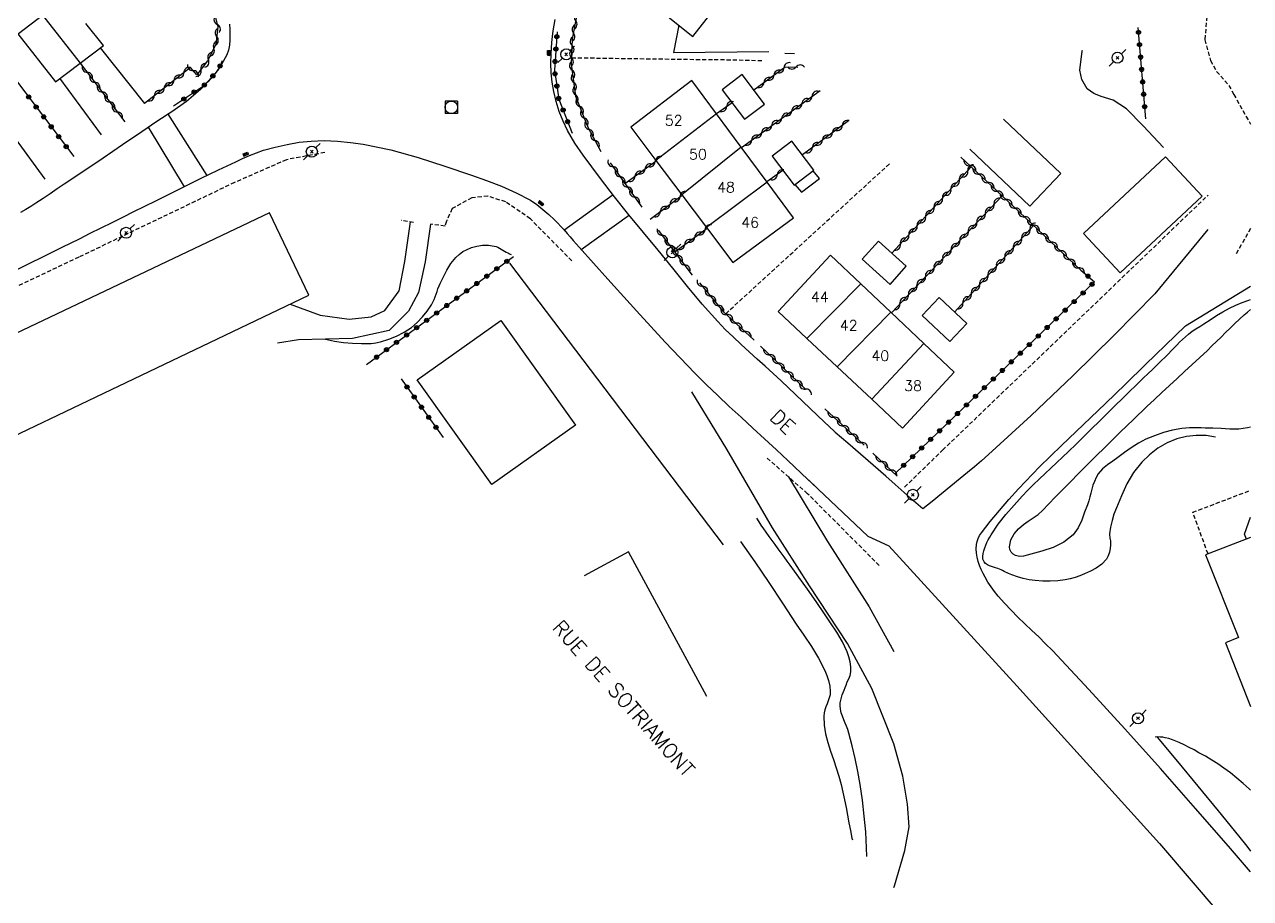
# Model space of a CAD drawing. Header units: millimetres. Extents: x 146000 to 147001, y 143000 to 144000.
# Drawn here: x 146852.2 to 147000, y 143562.7 to 143668.2 of the extents above; entities that cross this region are included whole.
import ezdxf
from ezdxf.enums import TextEntityAlignment as Align

# ---------------------------------------------------------------- set-up
doc = ezdxf.new("R2010")
doc.units = ezdxf.units.MM
doc.linetypes.add('DASHED', pattern=[0.75, 0.5, -0.25])
doc.layers.get('0').update_dxf_attribs({"linetype": 'CONTINUOUS'})
for name, color, linetype in [('W0008', 7, 'CONTINUOUS'), ('W0014', 7, 'CONTINUOUS'), ('W0017', 7, 'CONTINUOUS'), ('W0020', 2, 'CONTINUOUS'), ('W0101', 7, 'CONTINUOUS'), ('W0104', 1, 'CONTINUOUS'), ('W0112', 1, 'DASHED'), ('W0211', 2, 'CONTINUOUS'), ('W0214', 2, 'CONTINUOUS'), ('W0300', 7, 'CONTINUOUS'), ('W0310', 3, 'CONTINUOUS'), ('W0323', 7, 'CONTINUOUS'), ('W0401', 7, 'CONTINUOUS'), ('W0420', 7, 'CONTINUOUS'), ('W0473', 7, 'CONTINUOUS'), ('W0989', 7, 'CONTINUOUS'), ('W0991', 7, 'CONTINUOUS'), ('W1102', 7, 'CONTINUOUS')]:
    doc.layers.add(name, color=color, linetype=linetype)
doc.styles.get("Standard").update_dxf_attribs({"font": 'romans.shx', "width": 0.85})

# ---------------------------------------------------------------- blocks, each defined once
blk = doc.blocks.new('T473')
for p, q in [((-0.166667, 0.166667), (0.166667, -0.166667)), ((-0.166667, -0.166667), (0.166667, 0.166667)), ((0.500001, 0.500001), (1.000002, 1.000002)), ((-1.000002, -1.000002), (-0.500001, -0.500001))]:
    blk.add_line(p, q)
blk.add_ellipse((0, 0), major_axis=(0.471405, 0.471405), ratio=1, start_param=5.4977871438, end_param=11.780972451)
blk = doc.blocks.new('T420')
for p, q in [((0.75, 0.75), (-0.75, 0.75)), ((-0.75, 0.75), (-0.75, -0.75)), ((0.75, 0.75), (0.75, -0.75)), ((0.75, -0.75), (-0.75, -0.75))]:
    blk.add_line(p, q)
blk.add_ellipse((0, 0), major_axis=(-0.53, 0.53), ratio=1, start_param=3.926991, end_param=10.210176)
blk = doc.blocks.new('T401')
for p, q in [((-0.3, 0.3), (0, 0.3)), ((-0.3, -0.25), (-0.3, 0.3)), ((-0.3, 0.15), (0, 0.15)), ((-0.3, 0), (0, 0)), ((0, 0.3), (0, -0.25)), ((-0.3, -0.15), (0, -0.15)), ((-0.3, -0.25), (-0.3, -0.3)), ((-0.3, -0.3), (0, -0.3)), ((0, -0.3), (0, -0.25))]:
    blk.add_line(p, q)
blk = doc.blocks.new('t323o')
at = {"color": 0, "linetype": 'Continuous'}
for radius in [0.25, 0.15]:
    blk.add_circle((0, 0), radius, dxfattribs=at)
blk = doc.blocks.new('t310o')
at = {"color": 0, "linetype": 'Continuous'}
for centre, start, end in [((-0.5, 0.38), 216.8699, 323.1304), ((0.5, -0.37), 36.8699, 143.1303)]:
    blk.add_arc(centre, 0.625, start, end, dxfattribs=at)

msp = doc.modelspace()

# ---------------------------------------------------------------- linework, layer by layer
at = {"layer": 'W0008'}
for points in [[(146953.87, 143606.41), (146956.4, 143605.25)], [(147000, 143565.93), (146997.36, 143569.02), (146993.39, 143573.56), (146989.14, 143578.38), (146984.85, 143583.17), (146980.51, 143587.93), (146976.11, 143592.62), (146975.3, 143593.45), (146974.47, 143594.26), (146973.63, 143595.06), (146972.79, 143595.85), (146971.95, 143596.66), (146971.13, 143597.48), (146970.33, 143598.32), (146969.57, 143599.2), (146969.14, 143599.74), (146968.73, 143600.3), (146968.35, 143600.88), (146968, 143601.47), (146967.75, 143601.93), (146967.52, 143602.4), (146967.32, 143602.88), (146967.17, 143603.38), (146967.05, 143603.88), (146966.96, 143604.38), (146966.93, 143604.89), (146966.96, 143605.4), (146967.04, 143605.78), (146967.17, 143606.14), (146967.34, 143606.49), (146967.55, 143606.81)], [(146956.4, 143605.25), (146971.83, 143588.35)], [(146971.83, 143588.35), (146989.05, 143569.36)], [(146989.05, 143569.36), (147000, 143556.5)]]:
    msp.add_lwpolyline(points, dxfattribs=at)
at = {"layer": 'W0014'}
for points in [[(146876.9, 143668.2), (146876.95, 143667.54), (146876.95, 143666.89), (146876.93, 143666.29), (146876.88, 143665.68), (146876.76, 143665.08), (146876.57, 143664.5), (146875.95, 143663.32), (146875.17, 143662.24), (146874.3, 143661.25), (146873.38, 143660.32), (146871.73, 143658.89), (146869.94, 143657.63), (146868.12, 143656.44), (146866.32, 143655.23), (146864, 143653.63), (146861.66, 143652.05), (146859.32, 143650.48), (146856.98, 143648.9), (146856.13, 143648.32), (146855.27, 143647.74), (146854.42, 143647.16), (146853.55, 143646.6), (146852.94, 143646.22), (146852.32, 143645.85), (146851.69, 143645.49)], [(146950.39, 143618.52), (146948.64, 143620.18), (146946.9, 143621.84), (146945.15, 143623.5), (146943.4, 143625.15), (146942.44, 143626.04), (146941.48, 143626.92), (146940.5, 143627.8), (146939.54, 143628.68), (146938.57, 143629.56), (146937.62, 143630.46), (146936.68, 143631.38), (146935.77, 143632.32), (146933.9, 143634.4), (146932.1, 143636.56), (146930.34, 143638.75), (146928.58, 143640.93), (146926.82, 143643.07), (146925.06, 143645.21), (146923.32, 143647.37), (146921.63, 143649.57), (146920.57, 143650.97), (146919.52, 143652.38), (146918.52, 143653.84), (146917.64, 143655.37), (146917.11, 143656.51), (146916.66, 143657.67), (146916.28, 143658.87), (146915.99, 143660.08), (146915.8, 143661.21), (146915.69, 143662.35), (146915.65, 143663.48), (146915.68, 143664.62), (146915.71, 143665.32), (146915.77, 143666.01), (146915.84, 143666.7), (146915.93, 143667.39), (146916.04, 143668.07), (146916.18, 143668.76)], [(146850.48, 143638.21), (146852.56, 143639.24), (146854.63, 143640.26), (146856.71, 143641.29), (146858.79, 143642.32), (146860.11, 143642.97), (146861.42, 143643.63), (146862.74, 143644.28), (146864.05, 143644.93), (146865.37, 143645.59), (146866.68, 143646.24), (146868, 143646.89), (146869.31, 143647.54), (146871.39, 143648.57), (146873.47, 143649.61), (146875.55, 143650.62), (146877.66, 143651.6), (146878.48, 143651.98), (146879.31, 143652.35), (146880.15, 143652.69), (146881, 143652.98), (146882.41, 143653.38), (146883.84, 143653.7), (146885.28, 143653.95), (146886.74, 143654.1), (146888.32, 143654.15), (146889.9, 143654.09), (146891.47, 143653.94), (146893.03, 143653.71), (146896.35, 143653.02), (146899.63, 143652.12), (146902.86, 143651.08), (146906.06, 143649.97), (146907.88, 143649.32), (146909.69, 143648.64), (146911.47, 143647.87), (146913.17, 143646.95), (146913.96, 143646.43), (146914.69, 143645.84), (146915.4, 143645.22), (146916.08, 143644.58), (146916.47, 143644.19), (146916.86, 143643.79), (146917.23, 143643.37), (146917.6, 143642.95), (146917.96, 143642.53), (146918.32, 143642.11), (146918.68, 143641.69), (146919.05, 143641.28), (146922.51, 143637.45), (146925.95, 143633.62), (146929.43, 143629.82), (146933, 143626.1), (146934.37, 143624.74), (146935.76, 143623.4), (146937.16, 143622.08), (146938.57, 143620.77), (146939.99, 143619.47), (146941.41, 143618.16), (146942.83, 143616.86), (146944.23, 143615.54), (146945.03, 143614.78), (146945.83, 143614.03), (146946.63, 143613.27), (146947.43, 143612.52)], [(146994.87, 143643.41), (146988.45, 143635.65)], [(146988.45, 143635.65), (146983.56, 143630.68), (146978.59, 143625.79), (146973.54, 143620.98), (146968.41, 143616.26), (146967.57, 143615.52), (146966.72, 143614.8), (146965.86, 143614.09), (146965.01, 143613.37), (146963.88, 143612.45), (146962.76, 143611.53), (146961.62, 143610.62), (146960.49, 143609.71)], [(146992.17, 143631.82), (147000, 143636.59)], [(146967.55, 143606.81), (146968.62, 143608.18), (146969.72, 143609.52), (146970.86, 143610.84), (146972.03, 143612.13), (146974.58, 143614.78), (146977.22, 143617.35), (146979.88, 143619.89), (146982.53, 143622.44), (146984.94, 143624.78), (146987.34, 143627.13), (146989.75, 143629.47), (146992.17, 143631.81)], [(146960.49, 143609.71), (146959.37, 143610.7), (146958.26, 143611.69), (146957.14, 143612.67), (146956.02, 143613.65), (146954.5, 143614.98), (146952.98, 143616.31), (146951.46, 143617.63), (146949.94, 143618.95)], [(146946.33, 143613.56), (146953.87, 143606.41)]]:
    msp.add_lwpolyline(points, dxfattribs=at)
at = {"layer": 'W0017'}
for points in [[(146861.32, 143665.34), (146866.66, 143658.65)], [(146989.5, 143653.31), (146987.07, 143655.95), (146985.07, 143657.97), (146983.44, 143659.02), (146981.98, 143659.49), (146981.11, 143659.85), (146980.32, 143660.4), (146979.65, 143661.53), (146979.44, 143662.66), (146979.71, 143664.96), (146979.76, 143665.08)], [(146861.47, 143654.84), (146856.45, 143661.67)], [(146854.66, 143649.49), (146851.08, 143654.39)], [(146884.22, 143634.43), (146887.82, 143633.08), (146891.33, 143632.59), (146893.98, 143632.9), (146895.62, 143633.65), (146897.34, 143636.04), (146898.05, 143639.57), (146898.7, 143644.35)], [(146901.15, 143644.07), (146900.48, 143639.53), (146899.7, 143635.83), (146898.49, 143633.59), (146896.13, 143631.23), (146891.71, 143630.27), (146885.22, 143630.1), (146882.68, 143629.7)], [(146957.01, 143564.05), (146957.06, 143564.24), (146958.32, 143568.49), (146958.84, 143571.37), (146958.65, 143574.1), (146958.07, 143577.45), (146956.98, 143581.36), (146954.35, 143588.05), (146951.4, 143593.49), (146946.82, 143600.45), (146942.35, 143607.44), (146936.87, 143616.92), (146932.64, 143623.84)], [(146944.29, 143613.58), (146948.99, 143605.77), (146954.03, 143597.88), (146956.99, 143592.52)]]:
    msp.add_lwpolyline(points, dxfattribs=at)
at = {"layer": 'W0020'}
for points in [[(146869.75, 143657), (146869.48, 143657.44)], [(146874.2, 143649.93), (146869.75, 143657)], [(146867.1, 143655.76), (146871.42, 143648.58)], [(146917.2, 143643.33), (146923.14, 143647.67)], [(146919.3, 143641), (146925.12, 143645.21)]]:
    msp.add_lwpolyline(points, dxfattribs=at)
at = {"layer": 'W0101'}
for points in [[(146927.39, 143671), (146932.78, 143666.7), (146936.12, 143671)], [(146848.53, 143664.88), (146854.35, 143669.29)], [(146932.65, 143661.41), (146925.27, 143655.78), (146928.3, 143651.76)], [(146935.63, 143657.39), (146932.65, 143661.41)], [(146938.6, 143653.37), (146935.63, 143657.39)], [(146941.74, 143649.13), (146938.6, 143653.37)], [(146928.3, 143651.76), (146931.43, 143647.61)], [(146934.4, 143643.68), (146937.6, 143639.44), (146944.9, 143644.85), (146941.74, 143649.13)], [(146931.43, 143647.61), (146934.4, 143643.68)], [(146818.38, 143615.21), (146823.18, 143605.26), (146886.46, 143635.5), (146881.73, 143645.42)], [(146881.73, 143645.42), (146846.09, 143628.52), (146818.38, 143615.21)], [(146953, 143636.89), (146949.37, 143640.31), (146943.07, 143633.52)], [(146956.62, 143633.47), (146953, 143636.89)], [(146943.07, 143633.52), (146946.51, 143630.28)], [(146960.61, 143629.69), (146956.62, 143633.47)], [(146946.51, 143630.28), (146950.18, 143626.84)], [(146954.33, 143622.94), (146958.04, 143619.45), (146964.29, 143626.21), (146960.61, 143629.69)], [(146950.18, 143626.84), (146954.33, 143622.94)], [(147000, 143606.26), (146994.56, 143604.16), (146998.55, 143594.18), (146996.98, 143593.57), (147000, 143585.88)], [(146934.45, 143587.09), (146924.99, 143604.53), (146919.66, 143601.62)]]:
    msp.add_lwpolyline(points, dxfattribs=at)
at = {"layer": 'W0104'}
for points in [[(146851.39, 143667.05), (146855.9, 143661.25), (146861.69, 143665.62), (146859.58, 143668.3)], [(146977.14, 143650.2), (146970.23, 143656.74)], [(146966.15, 143653.11), (146973.4, 143646.25), (146977.14, 143650.2)], [(146945.08, 143648.86), (146945.87, 143647.94), (146948.03, 143649.58), (146947.27, 143650.52)], [(146999.53, 143606.08), (146999.27, 143606.68), (147000, 143608.72)]]:
    msp.add_lwpolyline(points, dxfattribs=at)
for points in [[(146936.3, 143660.27), (146939, 143656.72), (146941.42, 143658.56), (146938.73, 143662.11)], [(146942.31, 143652.26), (146944.97, 143648.77), (146947.36, 143650.58), (146944.71, 143654.08)], [(146989.74, 143652.18), (146979.85, 143642.93), (146984.28, 143638.19), (146994.17, 143647.45)], [(146953.19, 143639.83), (146956.54, 143636.81), (146958.5, 143638.99), (146955.16, 143642.01)], [(146960.43, 143633.06), (146963.76, 143629.92), (146965.79, 143632.08), (146962.46, 143635.21)], [(146909.63, 143632.46), (146918.6, 143619.8), (146908.51, 143612.64), (146899.53, 143625.29)]]:
    msp.add_lwpolyline(points, close=True, dxfattribs=at)
at = {"layer": 'W0112'}
for points in [[(146995.38, 143670.26), (146994.72, 143669.11), (146994.49, 143666.3), (146995.17, 143663.81), (146995.92, 143662.51), (146997.4, 143660.82), (146997.99, 143659.73), (147000, 143656.15)], [(146918.14, 143664.16), (146935.2, 143663.92)], [(146941.08, 143663.77), (146935.2, 143663.92)], [(146888.39, 143652.71), (146883.76, 143651.85), (146877.51, 143649.1), (146858.73, 143640.09), (146843.84, 143633.02)], [(146936.73, 143633.27), (146956.47, 143651.35)], [(146918.16, 143639.65), (146913.17, 143644.72), (146910.21, 143646.75), (146908.06, 143647.46), (146906.1, 143647.25), (146903.74, 143645.95), (146903.07, 143644.42), (146902.88, 143643.83)], [(146958.3, 143612.33), (146962.88, 143616.8), (146994.89, 143647.58)], [(146899.1, 143644.29), (146897.6, 143644.5)], [(146902.89, 143643.83), (146901.15, 143644.07)], [(147000, 143643.55), (146998.25, 143640.44)], [(146955.24, 143602.88), (146946.6, 143611.55), (146941.63, 143615.92)], [(146994.89, 143604.28), (146993.04, 143609.3), (147000, 143611.96)]]:
    msp.add_lwpolyline(points, dxfattribs=at)
at = {"layer": 'W0211'}
for points in [[(146888.48, 143630.18), (146889.55, 143629.96), (146890.63, 143629.81), (146891.72, 143629.7), (146892.8, 143629.66), (146893.38, 143629.66), (146893.96, 143629.69), (146894.53, 143629.75), (146895.1, 143629.87), (146896.09, 143630.18), (146897.04, 143630.56), (146897.96, 143631.03), (146898.83, 143631.6), (146899.53, 143632.2), (146900.17, 143632.87), (146900.73, 143633.59), (146901.24, 143634.35), (146901.41, 143634.66), (146901.56, 143634.98), (146901.69, 143635.3), (146901.8, 143635.63), (146901.92, 143635.96), (146902.03, 143636.28), (146902.16, 143636.61), (146902.3, 143636.92), (146902.7, 143637.73), (146903.11, 143638.54), (146903.58, 143639.33), (146904.17, 143640.04), (146904.58, 143640.43), (146905.04, 143640.76), (146905.54, 143641.03), (146906.06, 143641.24), (146906.73, 143641.42), (146907.42, 143641.52), (146908.11, 143641.52), (146908.8, 143641.43), (146909.03, 143641.37), (146909.24, 143641.29), (146909.45, 143641.18), (146909.65, 143641.06), (146909.84, 143640.94), (146910.04, 143640.82), (146910.24, 143640.71), (146910.44, 143640.6), (146910.54, 143640.56), (146910.64, 143640.51), (146910.74, 143640.47), (146910.84, 143640.43)], [(147000, 143619.59), (146999.64, 143619.48), (146998.59, 143619.34), (146997.53, 143619.35), (146996.48, 143619.41), (146995.45, 143619.44), (146994.98, 143619.44), (146994.52, 143619.46), (146994.05, 143619.48), (146993.59, 143619.49), (146993.13, 143619.5), (146992.66, 143619.5), (146992.19, 143619.47), (146991.73, 143619.42), (146990.61, 143619.21), (146989.5, 143618.92), (146988.42, 143618.55), (146987.37, 143618.11), (146986.48, 143617.64), (146985.63, 143617.1), (146984.82, 143616.52), (146984.02, 143615.92), (146983.39, 143615.48), (146982.76, 143615.03), (146982.15, 143614.53), (146981.64, 143613.93), (146981.38, 143613.5), (146981.18, 143613.04), (146981.01, 143612.57), (146980.88, 143612.09), (146980.76, 143611.62), (146980.64, 143611.15), (146980.5, 143610.68), (146980.33, 143610.22), (146980, 143609.3), (146979.67, 143608.34), (146979.24, 143607.41), (146978.61, 143606.59), (146977.48, 143605.71), (146976.19, 143605.07), (146974.85, 143604.63), (146973.52, 143604.26), (146973.09, 143604.13), (146972.64, 143604.01), (146972.14, 143603.98), (146971.66, 143604.1), (146971.39, 143604.27), (146971.15, 143604.5), (146970.98, 143604.8), (146970.94, 143605.15), (146971.12, 143605.97), (146971.5, 143606.7), (146972.02, 143607.32), (146972.62, 143607.84), (146973.2, 143608.24), (146973.8, 143608.62), (146974.39, 143609.03), (146974.92, 143609.51), (146976.45, 143611.11), (146978, 143612.69), (146979.56, 143614.26), (146981.13, 143615.83), (146982.71, 143617.39), (146984.3, 143618.96), (146985.9, 143620.51), (146987.51, 143622.05), (146988.41, 143622.91), (146989.32, 143623.76), (146990.23, 143624.6), (146991.15, 143625.45), (146992.06, 143626.29), (146992.98, 143627.13), (146993.89, 143627.98), (146994.8, 143628.83), (146995.35, 143629.37), (146995.91, 143629.91), (146996.45, 143630.45), (146997, 143631), (146997.55, 143631.54), (146998.11, 143632.08), (146998.67, 143632.61), (146999.24, 143633.13), (146999.64, 143633.47), (147000, 143633.77)], [(146938.52, 143605.78), (146940.23, 143603.32), (146941.92, 143600.84), (146943.58, 143598.34), (146945.22, 143595.82), (146946.13, 143594.46), (146947.06, 143593.1), (146947.93, 143591.7), (146948.67, 143590.23), (146948.92, 143589.62), (146949.13, 143588.99), (146949.29, 143588.34), (146949.34, 143587.67), (146949.31, 143587.29), (146949.21, 143586.91), (146949.09, 143586.55), (146948.94, 143586.2), (146948.8, 143585.84), (146948.67, 143585.48), (146948.58, 143585.11), (146948.54, 143584.72), (146948.6, 143583.63), (146948.77, 143582.56), (146949.03, 143581.51), (146949.36, 143580.48), (146949.71, 143579.48), (146950.06, 143578.48), (146950.38, 143577.47), (146950.65, 143576.44), (146950.85, 143575.53), (146951.05, 143574.61), (146951.23, 143573.69), (146951.41, 143572.76), (146951.59, 143571.84), (146951.77, 143570.92), (146951.95, 143570), (146952, 143569.77)], [(147000, 143575.78), (146999.85, 143575.93), (146999.12, 143576.6), (146998.37, 143577.24), (146997.59, 143577.85), (146996.8, 143578.44), (146996.07, 143578.94), (146995.32, 143579.41), (146994.56, 143579.87), (146993.79, 143580.3), (146993.21, 143580.63), (146992.62, 143580.94), (146992.02, 143581.24), (146991.41, 143581.52), (146991, 143581.69), (146990.58, 143581.85), (146990.15, 143582), (146989.71, 143582.11), (146989.42, 143582.16), (146989.12, 143582.19), (146988.82, 143582.2), (146988.52, 143582.19)]]:
    msp.add_lwpolyline(points, dxfattribs=at)
at = {"layer": 'W0214'}
for points in [[(146995.8, 143618.36), (146994.64, 143618.56), (146993.45, 143618.59), (146992.28, 143618.46), (146991.13, 143618.18), (146989.94, 143617.68), (146988.83, 143617.03), (146987.82, 143616.24), (146986.9, 143615.34), (146985.91, 143614.09), (146985.11, 143612.73), (146984.43, 143611.3), (146983.83, 143609.85), (146983.54, 143609.09), (146983.31, 143608.3), (146983.13, 143607.5), (146983.02, 143606.69), (146983.02, 143606.52), (146983.03, 143606.36), (146983.05, 143606.2), (146983.08, 143606.04), (146983.11, 143605.87), (146983.13, 143605.71), (146983.14, 143605.55), (146983.13, 143605.38), (146983.08, 143604.94), (146983, 143604.49), (146982.85, 143604.05), (146982.63, 143603.64), (146982.07, 143603.04), (146981.4, 143602.58), (146980.7, 143602.2), (146979.99, 143601.86), (146979.43, 143601.63), (146978.85, 143601.43), (146978.26, 143601.28), (146977.65, 143601.16), (146976.76, 143601.05), (146975.85, 143600.99), (146974.95, 143601), (146974.05, 143601.06), (146973.32, 143601.17), (146972.61, 143601.33), (146971.9, 143601.52), (146971.21, 143601.76), (146971.02, 143601.83), (146970.84, 143601.91), (146970.65, 143601.99), (146970.47, 143602.08), (146970.29, 143602.18), (146970.11, 143602.27), (146969.93, 143602.36), (146969.75, 143602.45), (146969.52, 143602.54), (146969.27, 143602.62), (146969.03, 143602.69), (146968.79, 143602.77), (146968.54, 143602.86), (146968.3, 143602.98), (146968.07, 143603.13), (146967.88, 143603.33), (146967.79, 143603.47), (146967.74, 143603.63), (146967.73, 143603.8), (146967.73, 143603.96), (146967.77, 143604.32), (146967.85, 143604.67), (146967.95, 143605.01), (146968.08, 143605.35), (146968.23, 143605.67), (146968.39, 143605.98), (146968.56, 143606.29), (146968.73, 143606.6), (146969.56, 143607.86), (146970.49, 143609.04), (146971.49, 143610.16), (146972.49, 143611.26), (146973.15, 143611.96), (146973.83, 143612.65), (146974.52, 143613.32), (146975.23, 143613.99), (146975.93, 143614.64), (146976.64, 143615.3), (146977.34, 143615.96), (146978.04, 143616.63), (146978.98, 143617.54), (146979.91, 143618.46), (146980.85, 143619.39), (146981.79, 143620.31), (146982.72, 143621.23), (146983.66, 143622.15), (146984.6, 143623.07), (146985.54, 143623.99), (146986.06, 143624.5), (146986.59, 143625.01), (146987.12, 143625.52), (146987.64, 143626.03), (146988.17, 143626.54), (146988.7, 143627.05), (146989.23, 143627.57), (146989.75, 143628.08), (146990.1, 143628.42), (146990.44, 143628.77), (146990.77, 143629.12), (146991.11, 143629.47), (146991.45, 143629.82), (146991.8, 143630.16), (146992.16, 143630.49), (146992.53, 143630.8), (146992.97, 143631.14), (146993.42, 143631.45), (146993.89, 143631.74), (146994.36, 143632.04), (146995.12, 143632.53), (146995.89, 143633.03), (146996.67, 143633.51), (146997.47, 143633.94), (146998.23, 143634.29), (146999.01, 143634.62), (146999.8, 143634.9), (147000, 143634.97)], [(146953.75, 143567.77), (146953.72, 143568.81), (146953.61, 143570.73), (146953.44, 143572.65), (146953.21, 143574.55), (146952.93, 143576.45), (146952.66, 143578.02), (146952.34, 143579.58), (146951.99, 143581.13), (146951.59, 143582.67), (146951.46, 143583.08), (146951.3, 143583.49), (146951.13, 143583.88), (146950.96, 143584.28), (146950.79, 143584.69), (146950.66, 143585.11), (146950.56, 143585.55), (146950.52, 143585.99), (146950.54, 143586.32), (146950.59, 143586.65), (146950.67, 143586.96), (146950.77, 143587.27), (146950.89, 143587.57), (146951.01, 143587.86), (146951.12, 143588.16), (146951.23, 143588.46), (146951.39, 143588.84), (146951.57, 143589.22), (146951.74, 143589.62), (146951.83, 143590.04), (146951.83, 143590.66), (146951.73, 143591.27), (146951.56, 143591.87), (146951.36, 143592.45), (146950.8, 143593.67), (146950.11, 143594.83), (146949.36, 143595.95), (146948.63, 143597.06), (146947.63, 143598.55), (146946.6, 143600.02), (146945.56, 143601.47), (146944.51, 143602.92), (146944.15, 143603.42), (146943.78, 143603.92), (146943.42, 143604.42), (146943.05, 143604.91), (146942.68, 143605.4), (146942.32, 143605.9), (146941.96, 143606.4), (146941.6, 143606.9), (146941.31, 143607.32), (146941.02, 143607.74), (146940.74, 143608.16), (146940.47, 143608.58)], [(146988.73, 143582.18), (146991.21, 143579.22), (146993.67, 143576.25), (146996.12, 143573.27), (146998.54, 143570.26), (146999.55, 143569), (147000, 143568.43)]]:
    msp.add_lwpolyline(points, dxfattribs=at)
at = {"layer": 'W0300'}
for points in [[(146931.06, 143668.07), (146930.42, 143664.8)], [(146930.42, 143664.8), (146941.94, 143664.89)], [(146936.46, 143605.38), (146910.7, 143639.36)]]:
    msp.add_lwpolyline(points, dxfattribs=at)
at = {"layer": 'W0310'}
for points in [[(146874.01, 143671), (146874.95, 143669.94), (146875.49, 143667.89), (146875.24, 143665.76), (146874.26, 143663.77), (146872.97, 143662.07), (146872.18, 143662.97), (146866.66, 143658.65)], [(146919.38, 143671), (146918.85, 143669.77), (146918.23, 143666.42), (146918.1, 143663.41), (146918.63, 143659.5), (146920.1, 143655.79), (146921.67, 143652.85)], [(146858.9, 143663.51), (146864.27, 143656.41)], [(146945.04, 143664.64), (146943.85, 143664.66)], [(146940.12, 143660.27), (146943.91, 143663.05), (146945.41, 143663.03)], [(146938.64, 143653.32), (146948.1, 143660.19)], [(146937.49, 143658.72), (146935.62, 143657.4)], [(146951.55, 143656.54), (146945.97, 143652.42)], [(146924.58, 143648.96), (146928.34, 143651.71)], [(146965.07, 143652.15), (146965.63, 143651.64), (146971.38, 143646.24), (146979.53, 143638.54)], [(146922.78, 143651.46), (146926.62, 143646.13)], [(146943.62, 143650.54), (146941.7, 143649.18)], [(146966.34, 143650.97), (146956.76, 143640.56)], [(146927.63, 143644.68), (146931.46, 143647.58)], [(146956.7, 143633.39), (146970.05, 143647.49)], [(146928.6, 143643.34), (146932.7, 143637.93)], [(146930.58, 143640.73), (146934.48, 143643.58)], [(146964.32, 143633.47), (146973.85, 143643.91)], [(146933.57, 143636.99), (146936.39, 143633.58), (146940.15, 143630.09)], [(146940.92, 143629.36), (146946.39, 143624.11)], [(146948.68, 143621.79), (146953.42, 143617.4)], [(146954.45, 143616.45), (146957.4, 143613.67)]]:
    msp.add_lwpolyline(points, dxfattribs=at)
at = {"layer": 'W0323'}
for points in [[(146916.4, 143667.27), (146916.07, 143662.66), (146916.61, 143659.17), (146918.2, 143655.04)], [(146987.37, 143656.76), (146986.45, 143667.82)], [(146848.53, 143664.88), (146858.11, 143652.24)], [(146870.14, 143658.33), (146873.87, 143660.85), (146875.57, 143662.69), (146876.04, 143663.82)], [(146893.42, 143627.14), (146911.12, 143640.15)], [(146979.54, 143638.53), (146981.21, 143637.11), (146957.11, 143613.94)], [(146897.58, 143625.42), (146902.66, 143618.33)]]:
    msp.add_lwpolyline(points, dxfattribs=at)
at = {"layer": 'W1102'}
for points in [[(146854.35, 143669.29), (146858.9, 143663.51)], [(146935.63, 143657.39), (146928.3, 143651.76)], [(146938.6, 143653.37), (146931.43, 143647.61)], [(146941.74, 143649.13), (146934.4, 143643.68)], [(146953, 143636.89), (146946.51, 143630.28)], [(146956.62, 143633.47), (146950.18, 143626.84)], [(146954.33, 143622.94), (146960.61, 143629.69)]]:
    msp.add_lwpolyline(points, dxfattribs=at)

# ---------------------------------------------------------------- block references
at = {"layer": 'W0310'}
for p, rotation in [((146918.63, 143668.6), 259.5686264356349), ((146875.41, 143668.18), 284.7888863333502), ((146918.36, 143667.13), 259.5686264356349), ((146875.35, 143666.7), 263.3903989893421), ((146918.2, 143665.64), 267.5871725067457), ((146875, 143665.26), 243.8497943612161), ((146918.13, 143664.14), 267.5871725067457), ((146872.5, 143662.6), 131.2399650264285), ((146873.45, 143662.7), 232.5657625511343), ((146874.34, 143663.91), 243.8497943612161), ((146918.21, 143662.65), 277.6302093113716), ((146943.75, 143662.94), 36.33521441149544), ((146859.74, 143662.39), 307.1104834408233), ((146860.65, 143661.19), 307.1104834408233), ((146870.21, 143661.43), 218.0800766815105), ((146871.39, 143662.35), 218.0800766815105), ((146918.4, 143661.16), 277.6302093113716), ((146942.54, 143662.05), 36.33521441149544), ((146945.21, 143663.03), 359.1033671639217), ((146861.55, 143660), 307.1104834408233), ((146869.02, 143660.5), 218.0800766815105), ((146918.6, 143659.67), 277.6302093113716), ((146941.33, 143661.16), 36.33521441149544), ((146862.46, 143658.8), 307.1104834408233), ((146867.84, 143659.58), 218.0800766815105), ((146919.11, 143658.27), 291.5803044975643), ((146936.84, 143658.26), 215.281400727145), ((146945.92, 143658.61), 35.99824487742094), ((146947.13, 143659.49), 35.99824487742094), ((146863.36, 143657.61), 307.1104834408233), ((146919.67, 143656.87), 291.5803044975643), ((146943.49, 143656.84), 35.99824487742094), ((146944.7, 143657.73), 35.99824487742094), ((146920.25, 143655.5), 298.2110728557224), ((146942.28, 143655.96), 35.99824487742094), ((146950.79, 143655.98), 216.4310789472977), ((146920.96, 143654.17), 298.2110728557224), ((146939.85, 143654.2), 35.99824487742094), ((146941.06, 143655.08), 35.99824487742094), ((146948.38, 143654.2), 216.4310789472977), ((146949.59, 143655.09), 216.4310789472977), ((146947.17, 143653.31), 216.4310789472977), ((146923.12, 143651), 305.6856709488511), ((146928.22, 143651.61), 36.16582992240815), ((146966.17, 143651.13), 316.8337018358423), ((146923.99, 143649.78), 305.6856709488511), ((146925.79, 143649.84), 36.16582992240815), ((146927.01, 143650.73), 36.16582992240815), ((146942.93, 143650.04), 215.2491647529307), ((146964.89, 143649.39), 227.3703175728944), ((146965.91, 143650.5), 227.3703175728944), ((146967.26, 143650.11), 316.8337018358423), ((146924.87, 143648.56), 305.6856709488511), ((146963.88, 143648.29), 227.3703175728944), ((146968.35, 143649.08), 316.8337018358423), ((146969.45, 143648.05), 316.8337018358423), ((146925.74, 143647.35), 305.6856709488511), ((146930.02, 143646.49), 37.1037469320195), ((146931.22, 143647.39), 37.1037469320195), ((146962.86, 143647.19), 227.3703175728944), ((146969.08, 143646.46), 46.54624112786302), ((146970.54, 143647.03), 316.8337018358423), ((146928.83, 143645.58), 37.1037469320195), ((146960.83, 143644.98), 227.3703175728944), ((146961.84, 143646.08), 227.3703175728944), ((146968.04, 143645.37), 46.54624112786302), ((146971.63, 143646), 316.626667491635), ((146972.72, 143644.97), 316.626667491635), ((146959.81, 143643.87), 227.3703175728944), ((146967.01, 143644.28), 46.54624112786302), ((146973.42, 143643.44), 47.60308272785711), ((146973.82, 143643.94), 316.626667491635), ((146929.08, 143642.71), 307.1550412585268), ((146933, 143642.5), 36.07450381613773), ((146934.22, 143643.38), 36.07450381613773), ((146958.8, 143642.77), 227.3703175728944), ((146964.95, 143642.1), 46.54624112786302), ((146965.98, 143643.19), 46.54624112786302), ((146972.41, 143642.33), 47.60308272785711), ((146974.91, 143642.91), 316.626667491635), ((146929.99, 143641.52), 307.1550412585268), ((146931.79, 143641.62), 36.07450381613773), ((146957.78, 143641.67), 227.3703175728944), ((146963.92, 143641.01), 46.54624112786302), ((146971.4, 143641.22), 47.60308272785711), ((146976, 143641.88), 316.626667491635), ((146977.09, 143640.85), 316.626667491635), ((146930.89, 143640.32), 307.1550412585268), ((146931.8, 143639.13), 307.1550412585268), ((146962.89, 143639.92), 46.54624112786302), ((146969.37, 143639.01), 47.60308272785711), ((146970.39, 143640.11), 47.60308272785711), ((146978.18, 143639.82), 316.626667491635), ((146960.82, 143637.75), 46.54624112786302), ((146961.85, 143638.84), 46.54624112786302), ((146968.36, 143637.9), 47.60308272785711), ((146979.27, 143638.79), 316.626667491635), ((146933.93, 143636.56), 309.611719537343), ((146959.79, 143636.66), 46.54624112786302), ((146967.35, 143636.79), 47.60308272785711), ((146934.88, 143635.41), 309.611719537343), ((146957.73, 143634.48), 46.54624112786302), ((146958.76, 143635.57), 46.54624112786302), ((146965.33, 143634.58), 47.60308272785711), ((146966.34, 143635.68), 47.60308272785711), ((146935.84, 143634.25), 309.611719537343), ((146936.86, 143633.15), 317.1164209077916), ((146937.96, 143632.13), 317.1164209077916), ((146939.06, 143631.11), 317.1164209077916), ((146942.01, 143628.32), 316.1281238620372), ((146943.09, 143627.28), 316.1281238620372), ((146944.17, 143626.24), 316.1281238620372), ((146945.25, 143625.2), 316.1281238620372), ((146946.33, 143624.16), 316.1281238620372), ((146949.78, 143620.77), 317.2715542421008), ((146950.88, 143619.75), 317.2715542421008), ((146951.98, 143618.73), 317.2715542421008), ((146953.09, 143617.71), 317.2715542421008), ((146955.54, 143615.42), 316.6474112355471), ((146956.63, 143614.39), 316.6474112355471)]:
    msp.add_blockref('t310o', p, dxfattribs=dict(at, rotation=rotation))
at = {"layer": 'W0323'}
for p, rotation in [((146916.36, 143666.69), 265.8931857874148), ((146986.5, 143667.22), 94.75775592308004), ((146916.25, 143665.2), 265.8931857874148), ((146986.62, 143665.73), 94.75775592308004), ((146875.76, 143663.15), 67.09604985251583), ((146916.15, 143663.7), 265.8931857874148), ((146986.75, 143664.23), 94.75775592308004), ((146874.89, 143661.96), 47.24796002960505), ((146916.14, 143662.21), 278.7190586639548), ((146986.87, 143662.74), 94.75775592308004), ((146873.87, 143660.86), 47.24796002960505), ((146916.37, 143660.73), 278.7190586639548), ((146986.99, 143661.24), 94.75775592308004), ((146852.68, 143659.41), 307.1805387224671), ((146871.39, 143659.17), 34.11072863487668), ((146872.63, 143660.01), 34.11072863487668), ((146916.59, 143659.24), 278.7190586639548), ((146987.12, 143659.75), 94.75775592308004), ((146853.58, 143658.21), 307.1805387224671), ((146917.12, 143657.84), 291.0598514635702), ((146987.24, 143658.25), 94.75775592308004), ((146854.49, 143657.02), 307.1805387224671), ((146855.4, 143655.82), 307.1805387224671), ((146917.66, 143656.44), 291.0598514635702), ((146856.3, 143654.63), 307.1805387224671), ((146857.21, 143653.43), 307.1805387224671), ((146910.34, 143639.58), 36.31269229609214), ((146909.13, 143638.69), 36.31269229609214), ((146906.71, 143636.91), 36.31269229609214), ((146907.92, 143637.8), 36.31269229609214), ((146980.4, 143637.8), 319.7329694346984), ((146980.9, 143636.81), 223.8693807820861), ((146904.29, 143635.14), 36.31269229609214), ((146905.5, 143636.02), 36.31269229609214), ((146979.82, 143635.77), 223.8693807820861), ((146903.09, 143634.25), 36.31269229609214), ((146977.66, 143633.69), 223.8693807820861), ((146978.74, 143634.73), 223.8693807820861), ((146900.67, 143632.47), 36.31269229609214), ((146901.88, 143633.36), 36.31269229609214), ((146976.57, 143632.65), 223.8693807820861), ((146898.25, 143630.7), 36.31269229609214), ((146899.46, 143631.58), 36.31269229609214), ((146975.49, 143631.61), 223.8693807820861), ((146897.04, 143629.81), 36.31269229609214), ((146973.33, 143629.54), 223.8693807820861), ((146974.41, 143630.58), 223.8693807820861), ((146894.63, 143628.03), 36.31269229609214), ((146895.83, 143628.92), 36.31269229609214), ((146972.25, 143628.5), 223.8693807820861), ((146970.09, 143626.42), 223.8693807820861), ((146971.17, 143627.46), 223.8693807820861), ((146969, 143625.38), 223.8693807820861), ((146898.3, 143624.43), 305.6116112423157), ((146899.17, 143623.21), 305.6116112423157), ((146966.84, 143623.3), 223.8693807820861), ((146967.92, 143624.34), 223.8693807820861), ((146900.04, 143621.99), 305.6116112423157), ((146965.76, 143622.26), 223.8693807820861), ((146900.92, 143620.77), 305.6116112423157), ((146964.68, 143621.22), 223.8693807820861), ((146901.79, 143619.55), 305.6116112423157), ((146962.52, 143619.14), 223.8693807820861), ((146963.6, 143620.18), 223.8693807820861), ((146961.43, 143618.1), 223.8693807820861), ((146959.27, 143616.02), 223.8693807820861), ((146960.35, 143617.06), 223.8693807820861), ((146958.19, 143614.98), 223.8693807820861)]:
    msp.add_blockref('t323o', p, dxfattribs=dict(at, rotation=rotation))
at = {"layer": 'W0401'}
for p, rotation in [((146915.54, 143664.73), 357.2697987920353), ((146878.9, 143652.38), 294.139415984721), ((146914.34, 143646.48), 232.288617465103)]:
    msp.add_blockref('T401', p, dxfattribs=dict(at, rotation=rotation))
at = {"layer": 'W0420'}
msp.add_blockref('T420', (146903.64, 143658.17), dxfattribs=at)
at = {"layer": 'W0473'}
for p in [(146917.5, 143664.56), (146983.97, 143664.15), (146886.82, 143652.82), (146864.43, 143643.03), (146930.3, 143640.67), (146959.29, 143611.41), (146986.44, 143584.45)]:
    msp.add_blockref('T473', p, dxfattribs=at)

# ---------------------------------------------------------------- texts
at = {"layer": 'W0989'}
for s, rotation, p in [('DE  ', 316.7712, (146941.91, 143620.61)), ('RUE DE SOTRIAMONT', 311.6331, (146915.72, 143595.31))]:
    msp.add_text(s, height=1.75, rotation=rotation, dxfattribs=at).set_placement(p)
at = {"layer": 'W0991'}
for s, p in [('52', (146930.46, 143656.59)), ('50', (146933.38, 143652.5)), ('48', (146936.75, 143648.53)), ('46', (146939.67, 143644.28)), ('44', (146948.08, 143635.3)), ('42', (146951.56, 143631.86)), ('40', (146955.36, 143628.2)), ('38', (146959.31, 143624.57))]:
    msp.add_text(s, height=1.25, dxfattribs=at).set_placement(p, align=Align.MIDDLE_CENTER)

doc.saveas('drawing.dxf')
